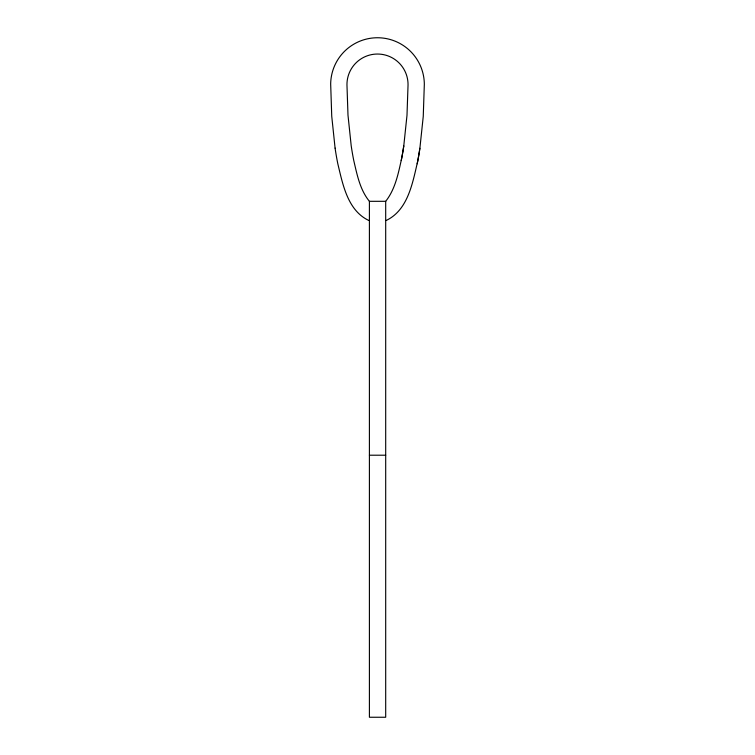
<?xml version="1.0" encoding="UTF-8"?>
<svg xmlns="http://www.w3.org/2000/svg" width="755" height="755" viewBox="0 0 755 755"><rect width="100%" height="100%" fill="white"/><g stroke="black" fill="none" stroke-linecap="round" stroke-linejoin="round"><path stroke-width="1.13" d="M403.774 145.885L406.992 115.326L408.04 84.985A30.54 30.54 0 0 0 377.585 54.039A30.54 30.54 0 0 0 346.96 84.815L347.989 115.166L351.198 145.743A283.21 283.21 0 0 0 353.746 160.447C357.049 174.556 359.965 189.835 369.403 201.311L385.692 201.311C395.318 189.165 398.338 173.339 401.622 158.569A288.099 288.099 0 0 0 403.774 145.885A282.483 282.483 0 0 1 401.226 160.57M386.079 220.526C408.03 210.135 412.57 182.984 417.609 161.674A304.397 304.397 0 0 0 419.884 148.273L423.253 116.412L424.329 84.22A46.829 46.829 0 0 0 377.623 37.75A46.829 46.829 0 0 0 330.671 83.965L331.738 116.251L335.088 148.122M369.403 455.208L385.692 455.208M368.808 220.479C347.545 210.437 342.789 184.333 337.787 163.675A299.509 299.509 0 0 1 335.088 148.122M385.692 201.311L385.692 717.25L369.403 717.25L369.403 201.311M419.884 148.273A298.782 298.782 0 0 1 417.194 163.807"/></g></svg>
